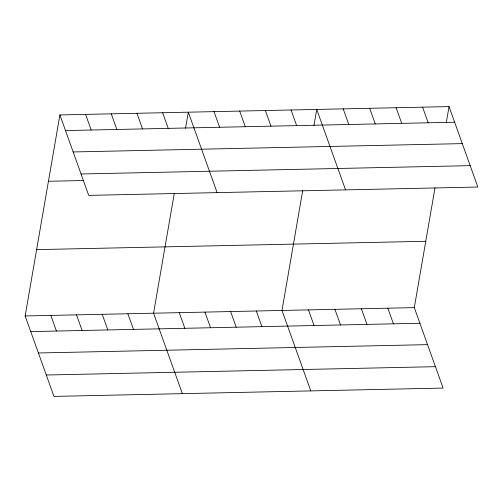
<?xml version="1.0" encoding="UTF-8"?>
<svg xmlns="http://www.w3.org/2000/svg" width="503" height="503" viewBox="0 0 503 503"><rect width="100%" height="100%" fill="white"/><g stroke="black" fill="none" stroke-linecap="round" stroke-linejoin="round"><path stroke-width="0.75" d="M435.013 187.795L414.296 307.622L443.099 388.065L53.953 396.402L25.15 315.959L59.901 114.936L449.047 106.598L477.85 187.041L88.704 195.378L59.901 114.936M174.283 193.378L153.566 313.212L182.369 393.654M185.55 128.196L188.317 112.182L217.12 192.624M302.699 190.631L281.988 310.458L310.791 390.9M313.973 125.442L316.739 109.428L345.542 189.876M446.28 122.606L449.047 106.598M65.497 130.566L454.643 122.229M73.155 151.956L462.301 143.619M81.046 173.988L470.192 165.65M48.433 181.275L83.454 180.52M36.618 249.62L425.764 241.283M25.15 315.959L414.296 307.622M30.746 331.596L419.892 323.259M38.404 352.98L427.55 344.643M46.295 375.018L435.441 366.681M422.583 107.164L428.185 122.795M396.125 107.73L401.721 123.361M369.661 108.296L375.257 123.933M343.197 108.862L348.799 124.499M387.832 308.188L393.434 323.825M291.055 109.981L296.651 125.618M361.374 308.754L366.97 324.391M265.37 110.534L270.966 126.165M334.91 309.326L340.506 324.957M239.686 111.081L245.282 126.718M308.446 309.892L314.048 325.523M214.001 111.635L219.604 127.265M256.304 311.011L261.9 326.642M162.639 112.735L168.235 128.366M230.619 311.558L236.215 327.195M136.954 113.282L142.55 128.919M204.935 312.111L210.531 327.742M111.27 113.835L116.866 129.466M179.25 312.659L184.853 328.296M85.585 114.382L91.181 130.019M127.881 313.759L133.484 329.396M102.203 314.312L107.799 329.943M76.519 314.859L82.115 330.496M50.834 315.412L56.43 331.043"/></g></svg>
